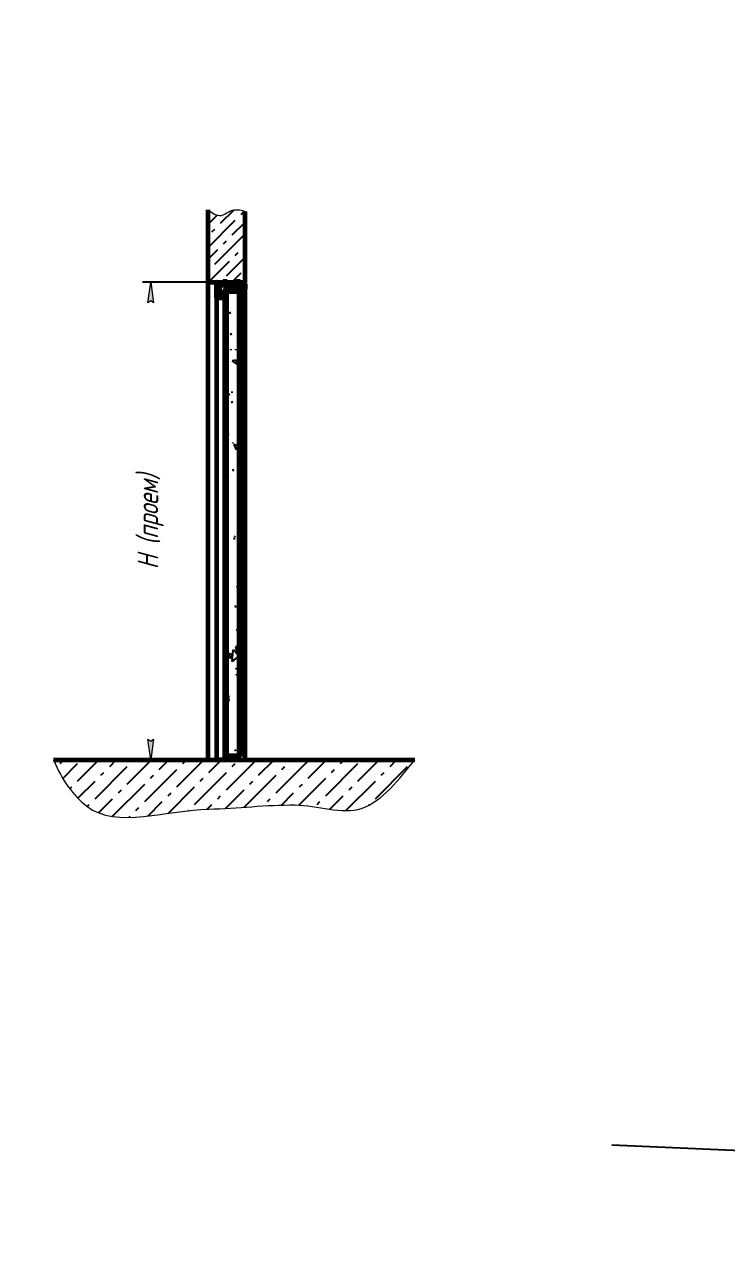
# Model space of a CAD drawing. Header units: millimetres. Extents: x -68 to 2520, y 0 to 297.
# Drawn here: x 1513.8 to 1684, y 0 to 297 of the extents above; entities that cross this region are included whole.
import ezdxf

# ---------------------------------------------------------------- set-up
doc = ezdxf.new("R2010")
doc.units = ezdxf.units.MM
for name, pattern in [('K5LT_BASIC', [0]), ('K5LT_THIN', [0]), ('K5LT_THIN_INCLUDED_TO_HATCHING', [0])]:
    doc.linetypes.add(name, pattern=pattern)
doc.layers.add('Системный слой', color=7, linetype='Continuous')
doc.styles.add('KDIMTEXTSTYLE', font='GOST_AU.SHX', dxfattribs={"width": 0.96, "oblique": 15, "height": 5})
doc.dimstyles.new('KDIMSTYLE (0.04)', dxfattribs={"dimtxt": 5, "dimasz": 1, "dimexe": 2, "dimexo": 0, "dimgap": 1, "dimtad": 1, "dimlfac": 25, "dimtxsty": 'KDIMTEXTSTYLE', "dimsah": 1, "dimcen": 0, "dimdle": 1, "dimadec": 0, "dimazin": 0, "dimtfac": 0.667, "dimtmove": 0, "dimatfit": 3, "dimfxl": 1, "dimtvp": 1, "dimtolj": 1, "dimtzin": 0, "dimarcsym": 0})
doc.dimstyles.new('KDIMSTYLE (0.50)', dxfattribs={"dimtxt": 5, "dimasz": 1, "dimexe": 2, "dimexo": 0, "dimgap": 1, "dimtad": 1, "dimlfac": 2, "dimtxsty": 'KDIMTEXTSTYLE', "dimsah": 1, "dimcen": 0, "dimdle": 1, "dimadec": 0, "dimazin": 0, "dimtfac": 0.667, "dimtmove": 0, "dimatfit": 3, "dimfxl": 1, "dimtvp": 1, "dimtolj": 1, "dimtzin": 0, "dimarcsym": 0})
pattern_1 = [(45, (0, 0), (-2.121320343559642, 2.121320343559643), [])]
pattern_2 = [(135, (0, 0), (-2.121320343559643, -2.121320343559642), [])]

# ---------------------------------------------------------------- blocks, each defined once
blk = doc.blocks.new('KDIMARROW_01')
at = {"layer": 'Системный слой'}
blk.add_hatch(color=0, dxfattribs=at).paths.add_polyline_path([(0, 0), (-5, 0.658262491226197), (-4.5, 5.51091059616309e-16), (-5, -0.6582624912261956)])
at = {"layer": 'Системный слой', "color": 0, "linetype": 'K5LT_THIN', "lineweight": 18}
for p, q in [((-4.5, 5.51091059616309e-16), (-5, 0.658262491226197)), ((-5, 0.658262491226197), (0, 0)), ((0, 0), (-5, -0.6582624912261956)), ((-5, -0.6582624912261956), (-4.5, 5.51091059616309e-16)), ((0, 0), (-1, 0))]:
    blk.add_line(p, q, dxfattribs=at)

msp = doc.modelspace()

# ---------------------------------------------------------------- hatches: boundary and pattern name
at = {"layer": 'Системный слой'}
h = msp.add_hatch(dxfattribs=at)
h.set_pattern_fill('Бетон', angle=45, style=0, pattern_type=0)
h.set_pattern_definition([(45, (0, 0), (-2.82842712474619, 2.82842712474619), [11, -5]), (45, (9.19238815542512, 9.192388155425117), (-2.82842712474619, 2.82842712474619), [1, -15]), (45, (4.242640687119286, 7.071067811865475), (-2.82842712474619, 2.82842712474619), [11, -5]), (45, (13.4350288425444, 16.26345596729059), (-2.82842712474619, 2.82842712474619), [1, -15])])
h.paths.add_polyline_path([(1558.259340221131, 252.1854518928822), (1558.259340221131, 234.6209916047683), (1560.336540221131, 234.620991603149), (1561.628540221131, 234.6209916041595), (1561.947942038071, 234.6209916041018), (1561.947942038071, 234.7488090746616), (1562.01754022112, 234.78899160438), (1562.66354022112, 234.78899160438), (1562.733138404169, 234.7488090746616), (1562.733138404169, 234.6209916039599), (1565.147942038072, 234.6209916035235), (1565.147942038072, 234.7488090746616), (1565.217540221121, 234.78899160438), (1565.86354022112, 234.78899160438), (1565.933138404169, 234.7488090746616), (1565.933138404169, 234.6209916033817), (1567.22054022112, 234.620991603149), (1567.220540221118, 251.7660728664255), (1566.589418708902, 251.967395322681), (1565.964947948549, 252.1050589413179), (1565.347127940058, 252.1790637223363), (1564.735958683432, 252.189409665736), (1564.644483855362, 252.1854518928822), (1564.317994637495, 252.1386791603721), (1563.958825630069, 252.0265179937658), (1563.546373685394, 251.8381752047369), (1563.0213858513, 251.5430503210072), (1562.280590733678, 251.1175348299612), (1561.774250689277, 250.893063658466), (1561.398132784295, 250.7975373990345), (1561.073136431599, 250.7828884061709), (1561.032501124299, 250.7862517706118), (1560.556726754277, 250.8650040532463), (1560.084078035656, 251.0076875577399), (1559.614554968436, 251.2143022840927), (1559.148157552617, 251.4848482323045), (1558.6848857882, 251.8193254023755)])
h = msp.add_hatch(dxfattribs=at)
h.set_pattern_fill('Металл', angle=45, style=0, pattern_type=0)
h.set_pattern_definition(pattern_1)
h.paths.add_polyline_path([(1562.248540221131, 230.908991604393), (1562.248540221131, 232.2809916043929), (1562.220540221131, 232.2809916043929), (1562.220540221131, 230.908991604393), (1562.208824492378, 230.8807073331455), (1562.180540221131, 230.868991604393), (1560.336540221131, 230.868991604393), (1560.308255949883, 230.8807073331455), (1560.296540221131, 230.908991604393), (1560.296540221131, 234.552991604393), (1560.308255949883, 234.5812758756404), (1560.336540221131, 234.5929916043929), (1561.628540221131, 234.5929916043929), (1561.628540221131, 234.6209916043929), (1560.336540221131, 234.6209916043929), (1560.28845696001, 234.6010748655137), (1560.268540221131, 234.552991604393), (1560.268540221131, 230.908991604393), (1560.28845696001, 230.8609083432723), (1560.336540221131, 230.8409916043929), (1562.180540221131, 230.8409916043929), (1562.228623482252, 230.8609083432723)])
h = msp.add_hatch(dxfattribs=at)
h.set_pattern_fill('Металл', angle=45, style=0, pattern_type=0)
h.set_pattern_definition(pattern_1)
h.paths.add_polyline_path([(1560.820540221131, 234.5929916043893), (1560.320540221131, 234.5929916043893), (1560.320540221131, 231.3929916043893), (1560.820540221131, 231.3929916043893)])
h = msp.add_hatch(dxfattribs=at)
h.set_pattern_fill('Металл', angle=135, style=0, pattern_type=0)
h.set_pattern_definition(pattern_2)
h.paths.add_polyline_path([(1561.620540221131, 234.4329916043933), (1561.620540221131, 234.5929916043933), (1561.140540221131, 234.5929916043933), (1561.001884388221, 234.5613916043933), (1560.89061308231, 234.4728326043933), (1560.828702386317, 234.3448050068933), (1560.820540221131, 234.2729916043933), (1560.820540221131, 231.7129916043933), (1560.852140221131, 231.5743357714832), (1560.940699221131, 231.4630644655728), (1561.068726818631, 231.4011537695795), (1561.140540221131, 231.3929916043933), (1561.900540221131, 231.3929916043933), (1562.039196054041, 231.4245916043933), (1562.150467359952, 231.5131506043933), (1562.212378055945, 231.6411782018933), (1562.220540221131, 231.7129916043933), (1562.220540221131, 232.4329916043933), (1562.251740221131, 232.527915573969), (1562.333172221131, 232.5858191954101), (1562.380540221131, 232.5929916043933), (1563.740540221131, 232.5929916043933), (1563.879196054041, 232.6245916043933), (1563.990467359951, 232.7131506043933), (1564.052378055945, 232.8411782018933), (1564.060540221131, 232.9129916043933), (1564.060540221131, 233.3129916043933), (1564.091740221131, 233.407915573969), (1564.173172221131, 233.4658191954101), (1564.220540221131, 233.4729916043933), (1565.260540221131, 233.4729916043933), (1565.355464190706, 233.4417916043933), (1565.413367812148, 233.3603596043933), (1565.420540221131, 233.3129916043933), (1565.420540221131, 232.9129916043933), (1565.452140221131, 232.7743357714832), (1565.540699221131, 232.6630644655728), (1565.668726818631, 232.6011537695795), (1565.740540221131, 232.5929916043933), (1566.900540221131, 232.5929916043933), (1567.039196054041, 232.6245916043933), (1567.150467359952, 232.7131506043933), (1567.212378055945, 232.8411782018933), (1567.220540221131, 232.9129916043933), (1567.220540221131, 234.2729916043933), (1567.188940221131, 234.4116474373034), (1567.100381221131, 234.5229187432138), (1566.972353623631, 234.5848294392071), (1566.900540221131, 234.5929916043933), (1566.420540221131, 234.5929916043933), (1566.420540221131, 234.4329916043933), (1566.900540221131, 234.4329916043933), (1566.995464190706, 234.4017916043933), (1567.053367812148, 234.3203596043933), (1567.060540221131, 234.2729916043933), (1567.060540221131, 232.9129916043933), (1567.029340221131, 232.8180676348177), (1566.947908221131, 232.7601640133765), (1566.900540221131, 232.7529916043933), (1565.740540221131, 232.7529916043933), (1565.645616251555, 232.7841916043933), (1565.587712630114, 232.8656236043933), (1565.580540221131, 232.9129916043933), (1565.580540221131, 233.3129916043933), (1565.548940221131, 233.4516474373034), (1565.460381221131, 233.5629187432138), (1565.332353623631, 233.6248294392071), (1565.260540221131, 233.6329916043933), (1564.220540221131, 233.6329916043933), (1564.081884388221, 233.6013916043933), (1563.97061308231, 233.5128326043933), (1563.908702386317, 233.3848050068933), (1563.900540221131, 233.3129916043933), (1563.900540221131, 232.9129916043933), (1563.869340221131, 232.8180676348177), (1563.787908221131, 232.7601640133765), (1563.740540221131, 232.7529916043933), (1562.380540221131, 232.7529916043933), (1562.241884388221, 232.7213916043933), (1562.13061308231, 232.6328326043933), (1562.068702386317, 232.5048050068933), (1562.060540221131, 232.4329916043933), (1562.060540221131, 231.7129916043933), (1562.029340221131, 231.6180676348177), (1561.947908221131, 231.5601640133765), (1561.900540221131, 231.5529916043933), (1561.140540221131, 231.5529916043933), (1561.045616251555, 231.5841916043933), (1560.987712630114, 231.6656236043933), (1560.980540221131, 231.7129916043933), (1560.980540221131, 234.2729916043933), (1561.011740221131, 234.367915573969), (1561.093172221131, 234.4258191954101), (1561.140540221131, 234.4329916043933)])
h = msp.add_hatch(dxfattribs=at)
h.set_pattern_fill('Металл', angle=45, style=0, pattern_type=0)
h.set_pattern_definition(pattern_1)
h.paths.add_polyline_path([(1565.780540221132, 232.4329916044013), (1562.740540221133, 232.4329916044013), (1562.645616251557, 232.4017916044013), (1562.587712630116, 232.3203596044013), (1562.580540221133, 232.2729916044013), (1562.580540221133, 230.9529916044013), (1562.660540221133, 230.9529916044013), (1562.660540221133, 232.2729916044013), (1562.683971678638, 232.3295601468962), (1562.740540221133, 232.3529916044013), (1565.780540221132, 232.3529916044013), (1565.837108763627, 232.3295601468962), (1565.860540221133, 232.2729916044013), (1565.860540221133, 230.9529916044013), (1565.940540221133, 230.9529916044013), (1565.940540221133, 232.2729916044013), (1565.909340221133, 232.3679155739769), (1565.827908221133, 232.4258191954181)])
h = msp.add_hatch(dxfattribs=at)
h.set_pattern_fill('Металл', angle=135, style=0, pattern_type=0)
h.set_pattern_definition(pattern_2)
h.paths.add_polyline_path([(1562.700540221133, 119.9529916044036), (1562.700540221133, 232.2729916044036), (1562.680540221133, 232.2729916044036), (1562.680540221133, 119.9529916044036)])
h = msp.add_hatch(dxfattribs=at)
h.set_pattern_fill('Песок', angle=40, style=0, pattern_type=0)
h.set_pattern_definition([(40, (7.66044443118978, 6.427876096865393), (-20.56920350996926, 24.5134221798073), [2, -30]), (130, (9.192533317427737, 7.713451316238471), (-24.5134221798073, -20.56920350996926), [2, -30]), (85, (7.66044443118978, 6.427876096865393), (-20.56882517772485, 24.51297130099583), [2.828000068664551, -42.42599868774414]), (59.99999999999999, (9.192533317427737, 7.713451316238471), (-27.71281292110204, 16), [2, -30]), (150, (10.19226386912524, 9.44522345926672), (-16, -27.71281292110204), [2, -30]), (105, (9.192533317427737, 7.713451316238471), (-27.71230319544804, 15.99970570975645), [2.828000068664551, -42.42599868774414]), (80, (16.85297774861752, 14.14132741310386), (-26.09740545482351, 4.601676708173656), [1.5, -25]), (170, (17.11351569518355, 15.61835731746236), (-4.601676708173652, -26.09740545482351), [1.5, -25]), (125, (16.85297774861752, 14.14132741310386), (-26.09694748155999, 4.601595955130849), [2.121000051498413, -35.35499954223633]), (99.99999999999999, (-18.79566591867736, -15.77143634009354), (-15.75692404819533, -2.778370842670881), [1, -15]), (190, (-18.96929776496088, -14.78664805006619), (2.778370842670888, -15.75692404819533), [1, -15]), (145, (-18.79566591867736, -15.77143634009354), (-15.75733021059786, -2.778442460061004), [1.414000034332275, -21.21299934387207]), (70, (1.232568334324387, 14.08832052805517), (-15.03508193257453, 5.472322293210701), [1, -15]), (160, (1.574569151644623, 15.02799693239705), (-5.472322293210702, -15.03508193257453), [1, -15]), (115, (1.232568334324387, 14.08832052805517), (-15.03546948822825, 5.472463351932776), [1.414000034332275, -21.21299934387207]), (85, (0, 0), (-9.351856781683848, 7.8449203141188), [0.300000011920929, -10]), (65, (0, 0), (-2.418447626479752, 6.644630243886747), [0.300000011920929, -10]), (105, (0, 0), (-6.19307471107896, 7.658056256191532), [0.5, -12]), (110, (0, 0), (-7.945928918804033, 1.364629479863953), [0.5, -7])])
h.paths.add_polyline_path([(1565.820540221133, 232.2729916044036), (1562.700540221133, 232.2729916044036), (1562.700540221133, 119.9529916044036), (1565.820540221133, 119.9529916044036)])
h = msp.add_hatch(dxfattribs=at)
h.set_pattern_fill('Металл', angle=135, style=0, pattern_type=0)
h.set_pattern_definition(pattern_2)
h.paths.add_polyline_path([(1565.820540221133, 232.2729916044036), (1565.820540221133, 119.9529916044036), (1565.840540221133, 119.9529916044036), (1565.840540221133, 232.2729916044036)])
h = msp.add_hatch(dxfattribs=at)
h.set_pattern_fill('Металл', angle=45, style=0, pattern_type=0)
h.set_pattern_definition(pattern_1)
h.paths.add_polyline_path([(1560.300540221131, 231.3929916043893), (1560.300540221131, 230.8929916043893), (1562.220540221131, 230.8929916043893), (1562.220540221131, 231.3929916043893)])
h = msp.add_hatch(dxfattribs=at)
h.set_pattern_fill('Бетон', angle=45, style=0, pattern_type=0)
h.set_pattern_definition([(45, (0, 0), (-4.242640687119285, 4.242640687119286), [11, -5]), (45, (9.19238815542512, 9.192388155425117), (-4.242640687119285, 4.242640687119286), [1, -15]), (45, (3.535533905932738, 7.778174593052023), (-4.242640687119285, 4.242640687119286), [11, -5]), (45, (12.72792206135786, 16.97056274847714), (-4.242640687119285, 4.242640687119286), [1, -15])])
h.paths.add_polyline_path([(1528.914504129376, 107.7608455390098), (1529.573819569185, 107.2875906523462), (1530.278510188512, 106.8590980247701), (1531.030706189221, 106.4756577803552), (1531.832928273776, 106.1376131490242), (1532.688197856287, 105.8453754441104), (1533.600191242358, 105.5994450112363), (1534.573461465518, 105.4004413625758), (1535.61376826826, 105.2491479871848), (1536.728589003325, 105.1465816998383), (1537.927949505705, 105.0941053545962), (1539.225861549438, 105.0936226777233), (1540.643017851242, 105.1479430755347), (1542.212427036057, 105.2615428365789), (1543.993207850538, 105.4424218562515), (1546.114058413563, 105.7079121750259), (1548.998647869844, 106.1141568640572), (1552.755214023427, 106.6325591093253), (1554.960385885476, 106.8820261971325), (1556.697040892943, 107.0241878516343), (1558.193513138481, 107.0925135572779), (1558.426624496001, 107.0976518229058), (1560.847322807208, 107.171772106296), (1563.659058379453, 107.3163087220632), (1567.306994091585, 107.5566771617753), (1572.449607353709, 107.8946536940148), (1575.868544318473, 108.0490603809174), (1578.467415184964, 108.0948230121325), (1579.317226553275, 108.0924423970617), (1580.393778348049, 108.0545258935811), (1581.599505484391, 107.954336096513), (1583.001303275105, 107.7822036393259), (1584.780915371438, 107.5121474780988), (1587.228912708012, 107.1220440341784), (1589.164893696453, 106.8663835991029), (1590.529194365824, 106.7511778383909), (1591.672199326095, 106.7173116768266), (1592.680553740832, 106.7501540877471), (1593.591663144283, 106.843309240332), (1594.426143075459, 106.9932224285146), (1595.19692351477, 107.1976500061207), (1595.399674168795, 107.2634502519318), (1596.20200395895, 107.5675701941949), (1597.012205527493, 107.9418497401853), (1597.832869401458, 108.3895802947254), (1598.667302475643, 108.9149494824961), (1599.519840932324, 109.5234296123792), (1600.396364148189, 110.2224143648206), (1601.305193185907, 111.0223294864765), (1602.258793582069, 111.9387324225142), (1603.27736919253, 112.9967300208652), (1604.39767561583, 114.2417657164349), (1605.69985686569, 115.7722111113978), (1607.316007181283, 117.7447874938619), (1608.331951632814, 118.9929916047648), (1567.220540221131, 118.9929916043711), (1566.900540221131, 118.9929916044081), (1565.740540221131, 118.9929916043711), (1565.420540221131, 118.9929916043954), (1565.260540221131, 118.9929916043707), (1564.220540221131, 118.992991604385), (1564.060540221131, 118.9929916043708), (1563.740540221131, 118.9929916043809), (1563.340019955713, 118.9929916043775), (1562.940540221131, 118.992991604374), (1562.380540221131, 118.9929916043708), (1562.380368632078, 118.9929916043692), (1562.248540221131, 118.9929916031494), (1562.180540221131, 118.9929916043675), (1560.336540221131, 118.9929916031494), (1560.268540221131, 118.992991604351), (1520.790381107106, 118.9929916040111), (1521.372230599456, 117.6946893063589), (1521.983841240032, 116.4530623357696), (1522.625213028834, 115.268110692243), (1523.296345965862, 114.1398343757793), (1523.997240051118, 113.0682333863783), (1524.727895284599, 112.0533077240402), (1525.488311666307, 111.0950573887649), (1526.278489196242, 110.1934823805524), (1527.098427874403, 109.3485826994026), (1527.94812770079, 108.5603583453157), (1528.827588675404, 107.8288093182915)])
h = msp.add_hatch(dxfattribs=at)
h.set_pattern_fill('Металл', angle=135, style=0, pattern_type=0)
h.set_pattern_definition(pattern_2)
h.paths.add_polyline_path([(1562.660540221133, 121.2729916044036), (1562.580540221133, 121.2729916044036), (1562.580540221133, 119.9529916044036), (1562.611740221133, 119.858067634828), (1562.693172221132, 119.8001640133868), (1562.740540221133, 119.7929916044036), (1565.780540221132, 119.7929916044036), (1565.875464190708, 119.8241916044036), (1565.933367812149, 119.9056236044036), (1565.940540221133, 119.9529916044036), (1565.940540221133, 121.2729916044036), (1565.860540221133, 121.2729916044036), (1565.860540221133, 119.9529916044036), (1565.837108763627, 119.8964230619087), (1565.780540221132, 119.8729916044036), (1562.740540221133, 119.8729916044036), (1562.683971678638, 119.8964230619087), (1562.660540221133, 119.9529916044036)])

# ---------------------------------------------------------------- linework, layer by layer
at = {"layer": 'Системный слой', "color": 5, "linetype": 'K5LT_BASIC', "lineweight": 60, "true_color": 0x0000ff}
for p, q in [((1558.259340221131, 118.9929916043337), (1558.259340221131, 252.1854518928822)), ((1567.22054022112, 234.620991603149), (1567.220540221118, 251.7660728664255)), ((1561.947942038071, 234.7488090746616), (1562.01754022112, 234.78899160438)), ((1561.947942038071, 234.53299160438), (1561.947942038071, 234.7488090746616)), ((1562.66354022112, 234.78899160438), (1562.01754022112, 234.78899160438)), ((1562.144241129596, 234.5329916043801), (1562.144241129596, 234.7488090746617)), ((1562.536839312645, 234.5329916043801), (1562.536839312645, 234.7488090746617)), ((1562.733138404169, 234.7488090746616), (1562.66354022112, 234.78899160438)), ((1562.733138404169, 234.53299160438), (1562.733138404169, 234.7488090746616)), ((1565.147942038072, 234.7488090746616), (1565.217540221121, 234.78899160438)), ((1565.147942038072, 234.53299160438), (1565.147942038072, 234.7488090746616)), ((1565.86354022112, 234.78899160438), (1565.21754022112, 234.78899160438)), ((1565.344241129596, 234.5329916043801), (1565.344241129596, 234.7488090746617)), ((1565.736839312645, 234.5329916043801), (1565.736839312645, 234.7488090746617)), ((1565.933138404169, 234.7488090746616), (1565.86354022112, 234.78899160438)), ((1565.933138404169, 234.53299160438), (1565.933138404169, 234.7488090746616)), ((1558.259340221131, 234.6209916047683), (1567.22054022112, 234.620991603149)), ((1560.268540221131, 230.9089916031494), (1560.268540221131, 234.552991603149)), ((1560.296540221131, 234.552991603149), (1560.296540221131, 230.9089916031494)), ((1560.320540221131, 231.3929916043893), (1560.320540221124, 234.5929916047879)), ((1560.320540221124, 234.5929916047879), (1560.820540221124, 234.5929916047879)), ((1560.336540221131, 234.620991603149), (1561.628540221131, 234.620991603149)), ((1561.628540221131, 234.592991603149), (1560.336540221131, 234.5929916043929)), ((1560.820540221124, 234.5929916047879), (1560.820540221124, 231.3929916043842)), ((1560.82054022112, 231.712991604371), (1560.82054022112, 234.27299160437)), ((1560.98054022112, 234.27299160437), (1560.98054022112, 231.712991604371)), ((1566.940540221121, 234.2329916043825), (1560.980540221131, 234.2329916043825)), ((1566.94054022112, 233.832991604382), (1560.980540221131, 233.8329916043825)), ((1561.14054022112, 234.5929916043699), (1561.62054022112, 234.5929916043699)), ((1561.62054022112, 234.43299160437), (1561.140540221131, 234.4329916043933)), ((1561.140540221131, 234.2329916043841), (1561.140540221131, 234.4329916043933)), ((1561.62054022112, 234.5929916043699), (1561.62054022112, 234.43299160437)), ((1561.62054022112, 234.43299160437), (1566.42054022112, 234.4329916043704)), ((1561.628540221131, 234.620991603149), (1561.628540221131, 234.592991603149)), ((1561.628540221131, 234.5929916043929), (1561.628540221131, 234.4329916043841)), ((1561.947942038071, 234.53299160438), (1562.144241129596, 234.5329916043801)), ((1562.036540221121, 234.4329916043841), (1562.036540221121, 234.5329916043841)), ((1562.06054022112, 231.7129916043711), (1562.06054022112, 232.4329916043708)), ((1562.14054022112, 233.8329916043825), (1562.14054022112, 233.7129916043801)), ((1562.14054022112, 233.7129916043801), (1562.20054022112, 233.65299160438)), ((1562.54054022112, 233.7129916043801), (1562.14054022112, 233.7129916043801)), ((1562.1405442685, 233.8329916043822), (1562.54053617374, 233.8329916043822)), ((1562.144241129596, 234.5329916043801), (1562.536839312645, 234.5329916043801)), ((1562.48054022112, 233.65299160438), (1562.20054022112, 233.65299160438)), ((1562.22054022112, 232.4329916043708), (1562.22054022112, 231.7129916043711)), ((1562.220540221131, 230.9089916031494), (1562.220540221131, 232.2809916031493)), ((1562.220540221131, 232.2809916031493), (1562.248540221131, 232.2809916031493)), ((1562.248540221131, 232.2809916031493), (1562.248540221131, 230.9089916031494)), ((1562.28509548737, 234.5329916043841), (1562.321492510797, 234.4329916043841)), ((1562.359587931444, 234.5329916043841), (1562.395984954871, 234.4329916043841)), ((1562.38054022112, 232.7529916043707), (1563.74054022112, 232.7529916043708)), ((1563.740540221119, 232.5929916043841), (1562.380540221131, 232.5929916043933)), ((1562.400540221133, 119.7929916044034), (1562.400540221133, 232.4329916044034)), ((1562.400540221133, 232.4329916044034), (1562.401370024829, 232.4329916044034)), ((1562.482213013909, 232.4329916044034), (1562.401370024829, 232.4329916044034)), ((1562.557093662487, 232.2264381630487), (1562.447403136143, 232.3361286893933)), ((1562.54054022112, 233.7129916043801), (1562.48054022112, 233.65299160438)), ((1562.500540221132, 232.4329916044034), (1562.482213013909, 232.4329916044034)), ((1562.500540221132, 232.4329916044034), (1562.521976156527, 232.4329916044034)), ((1562.500540221132, 232.3963507481618), (1562.500540221132, 232.4329916044034)), ((1562.585228606868, 232.3114403036578), (1562.503971678638, 232.3926972318881)), ((1562.660540221133, 232.4329916044034), (1562.521976156527, 232.4329916044034)), ((1562.536839312645, 234.5329916043801), (1562.733138404169, 234.53299160438)), ((1562.54054022112, 233.8329916043825), (1562.54054022112, 233.7129916043801)), ((1562.580525119992, 230.9528536205538), (1562.580525119992, 232.1698696205538)), ((1562.580540221133, 230.9529916044013), (1562.580540221133, 232.2729916044013)), ((1562.64454022112, 234.4329916043841), (1562.64454022112, 234.5329916043841)), ((1562.740540221133, 232.4329916044013), (1562.660540221133, 232.4329916044034)), ((1562.660540221133, 232.2729916044013), (1562.660540221133, 230.9529916044013)), ((1562.680540221133, 232.2729916044036), (1562.700540221133, 232.2729916044036)), ((1562.680540221133, 119.9529916044036), (1562.680540221133, 232.2729916044036)), ((1565.820540221133, 232.2729916044036), (1562.700540221133, 232.2729916044036)), ((1562.700540221133, 119.9529916044036), (1562.700540221133, 232.2729916044036)), ((1562.700540221133, 232.2729916044036), (1562.700540221133, 119.9529916044036)), ((1562.740540221135, 232.4329916043597), (1565.780540221133, 232.4329916044034)), ((1565.780540221132, 232.3529916044013), (1562.740540221133, 232.3529916044013)), ((1562.94054022113, 232.5129916043893), (1562.940540221119, 232.592991604384)), ((1562.940540221119, 232.592991604384), (1563.740540221119, 232.5929916043841)), ((1563.74054022113, 232.5129916043893), (1562.94054022113, 232.5129916043893)), ((1562.94054022113, 232.5129916043893), (1562.940540221119, 232.4329916044013)), ((1563.740540221119, 232.5929916043841), (1563.74054022113, 232.5129916043893)), ((1563.74054022113, 232.5129916043893), (1563.740540221119, 232.4329916044013)), ((1563.90054022112, 232.9129916043708), (1563.90054022112, 233.3129916043706)), ((1564.06054022112, 233.3129916043707), (1564.06054022112, 232.9129916043708)), ((1564.06054022112, 232.4329916044013), (1564.06054022112, 232.9129916043708)), ((1564.22054022112, 233.6329916043706), (1565.26054022112, 233.6329916043706)), ((1565.260540221131, 233.4729916043933), (1564.220540221131, 233.4729916043933)), ((1564.280540221132, 232.5129916043668), (1564.280540221132, 232.4329916043668)), ((1564.660540221132, 232.5129916043668), (1564.280540221132, 232.5129916043668)), ((1565.040540221132, 232.5129916043668), (1564.660540221132, 232.5129916043668)), ((1564.660540221132, 232.5129916043668), (1564.660540221132, 232.4329916043668)), ((1565.040540221132, 232.5129916043668), (1565.040540221132, 232.4329916043668)), ((1565.147942038072, 234.53299160438), (1565.344241129596, 234.5329916043801)), ((1565.23654022112, 234.4329916043841), (1565.23654022112, 234.5329916043841)), ((1565.34054022112, 233.8329916043825), (1565.34054022112, 233.7129916043801)), ((1565.34054022112, 233.7129916043801), (1565.40054022112, 233.65299160438)), ((1565.74054022112, 233.7129916043801), (1565.34054022112, 233.7129916043801)), ((1565.3405442685, 233.8329916043822), (1565.74053617374, 233.8329916043822)), ((1565.344241129596, 234.5329916043801), (1565.736839312645, 234.5329916043801)), ((1565.68054022112, 233.65299160438), (1565.40054022112, 233.65299160438)), ((1565.42054022112, 232.9129916043709), (1565.42054022112, 233.3129916043708)), ((1565.42054022112, 232.4329916044013), (1565.42054022112, 232.9129916043709)), ((1565.48509548737, 234.5329916043841), (1565.521492510797, 234.4329916043841)), ((1565.559587931444, 234.5329916043841), (1565.595984954871, 234.4329916043841)), ((1565.58054022112, 233.3129916043708), (1565.58054022112, 232.9129916043709)), ((1565.74054022112, 233.7129916043801), (1565.68054022112, 233.65299160438)), ((1565.736839312645, 234.5329916043801), (1565.93313840417, 234.53299160438)), ((1565.74054022112, 233.8329916043825), (1565.74054022112, 233.7129916043801)), ((1565.74054022112, 232.752991604371), (1566.90054022112, 232.7529916043712)), ((1566.900540221131, 232.5929916043933), (1565.740540221131, 232.5929916043933)), ((1565.780540221132, 232.4329916044013), (1565.860540221131, 232.4329916043683)), ((1565.820540221133, 119.9529916044036), (1565.820540221133, 232.2729916044036)), ((1565.840540221133, 232.2729916044036), (1565.820540221133, 232.2729916044036)), ((1565.820540221133, 232.2729916044036), (1565.820540221133, 119.9529916044036)), ((1565.840540221133, 232.2729916044036), (1565.840540221133, 119.9529916044036)), ((1565.84454022112, 234.4329916043841), (1565.84454022112, 234.5329916043841)), ((1565.860540221131, 232.4329916043683), (1565.940540221131, 232.4329916043686)), ((1565.860540221133, 230.9529916044034), (1565.860540221133, 232.2729916044034)), ((1565.940540221131, 232.4329916043686), (1566.120540221131, 232.4329916043686)), ((1565.940540221133, 232.2729916044013), (1565.940540221131, 232.4329916043686)), ((1565.940540221133, 232.2729916044034), (1565.940540221133, 230.9529916044034)), ((1566.120540221131, 232.4329916043686), (1566.120540221131, 119.7929916043686)), ((1566.42054022112, 234.5929916043704), (1566.90054022112, 234.5929916043704)), ((1566.42054022112, 234.4329916043704), (1566.42054022112, 234.5929916043704)), ((1566.900540221131, 234.4329916043933), (1566.42054022112, 234.4329916043704)), ((1566.740540221131, 234.2329916043841), (1566.740540221131, 234.4329916043841)), ((1566.940540221121, 233.9929916043825), (1566.940540221121, 234.2329916043825)), ((1566.94054022112, 233.832991604382), (1566.940540221121, 233.9929916043825)), ((1566.94054022112, 233.4329916043819), (1566.94054022112, 233.832991604382)), ((1566.94054022112, 232.7580722705228), (1566.94054022112, 233.432991604382)), ((1567.06054022112, 232.9129916043711), (1567.06054022112, 234.2729916043706)), ((1567.22054022112, 234.2729916043706), (1567.22054022112, 232.9129916043711)), ((1567.220540221131, 118.9929916043711), (1567.22054022112, 232.9129916043711)), ((1560.268540221131, 230.9089916031494), (1560.268540221131, 118.9929916031494)), ((1560.300540221131, 230.8929916043893), (1560.30054022112, 231.3929916043842)), ((1560.30054022112, 231.3929916043842), (1562.22054022112, 231.3929916043844)), ((1562.220540221131, 230.8929916043893), (1560.300540221131, 230.8929916043893)), ((1560.300540221131, 230.8929916043893), (1560.300540221121, 230.8915560086403)), ((1560.820540221124, 231.3929916043842), (1560.320540221131, 231.3929916043893)), ((1560.336540221131, 230.8689916031494), (1562.180540221131, 230.8689916031494)), ((1562.180540221131, 230.8409916043929), (1560.336540221131, 230.8409916043929)), ((1560.336540221131, 230.8409916043929), (1562.180540221131, 230.8409916043929)), ((1561.14054022112, 231.5529916043711), (1561.90054022112, 231.5529916043711)), ((1561.900540221131, 231.3929916043933), (1561.140540221131, 231.3929916043933)), ((1562.22054022112, 231.3929916043844), (1562.220540221131, 230.8929916043893)), ((1562.248540221131, 230.9089916031494), (1562.248540221131, 118.9929916031494)), ((1562.580525119992, 230.9528536205538), (1562.580525119992, 121.273129588253)), ((1562.580525119992, 230.9528536205538), (1562.660525119993, 230.9528536205538)), ((1562.660540221133, 230.9529916044013), (1562.580540221133, 230.9529916044013)), ((1562.660525119993, 230.9528536205538), (1562.660525119993, 230.9529916044013)), ((1562.660525119993, 230.9528536205538), (1562.660525119993, 121.273129588253)), ((1565.940540221133, 230.9529916044034), (1565.860540221133, 230.9529916044034)), ((1565.860540221133, 121.2729916044034), (1565.860540221133, 230.9529916044034)), ((1565.940540221133, 121.2729916044034), (1565.940540221133, 230.9529916044034)), ((1566.120540221131, 226.1929916043598), (1567.140540221135, 226.1929916043598)), ((1566.120540221131, 226.1129916043599), (1567.220540221135, 226.1129916043598)), ((1567.140540221135, 226.1929916043598), (1567.220540221135, 226.1129916043598)), ((1567.220540221135, 222.5929916043598), (1567.220540221135, 226.1129916043598)), ((1566.120540221131, 222.5929916043598), (1567.220540221135, 222.5929916043598)), ((1566.120540221131, 222.5929916043598), (1567.220540221135, 222.5929916043598)), ((1567.220540221135, 218.2729916043598), (1567.220540221135, 222.5929916043598)), ((1566.120540221131, 218.2729916043598), (1567.220540221135, 218.2729916043598)), ((1566.120540221131, 218.1929916043598), (1567.140540221135, 218.1929916043598)), ((1567.140540221135, 218.1929916043598), (1567.220540221135, 218.2729916043598)), ((1566.120540221131, 131.39299160436), (1567.140540221135, 131.39299160436)), ((1566.120540221131, 131.31299160436), (1567.220540221135, 131.31299160436)), ((1567.140540221135, 131.39299160436), (1567.220540221135, 131.31299160436)), ((1567.220540221135, 127.79299160436), (1567.220540221135, 131.31299160436)), ((1566.120540221131, 127.792991604263), (1567.220540221135, 127.79299160436)), ((1566.120540221131, 127.792991604263), (1567.220540221135, 127.79299160436)), ((1567.220540221136, 123.472991604263), (1567.220540221135, 127.79299160436)), ((1566.120540221131, 123.472991604263), (1567.220540221136, 123.472991604263)), ((1566.120540221131, 123.392991604263), (1567.140540221136, 123.392991604263)), ((1567.140540221136, 123.392991604263), (1567.220540221136, 123.472991604263)), ((1520.790381107106, 118.9929916040111), (1608.331951632814, 118.9929916047648)), ((1560.336540221131, 118.9929916031494), (1560.268540221131, 118.9929916031494)), ((1562.180540221131, 118.9929916031494), (1560.336540221131, 118.9929916031494)), ((1562.248540221131, 118.9929916031494), (1562.180540221131, 118.9929916031494)), ((1562.248540221131, 118.9929916031494), (1562.380540221131, 118.9929916043708)), ((1562.380540221131, 118.9929916043708), (1562.940540221131, 118.992991604384)), ((1562.401370024829, 119.7929916044034), (1562.400540221133, 119.7929916044034)), ((1562.401370024829, 119.7929916044034), (1562.482213013909, 119.7929916044034)), ((1562.447403136143, 119.8898545194135), (1562.557093662487, 119.9995450457581)), ((1562.482213013909, 119.7929916044034), (1562.500540221132, 119.7929916044034)), ((1562.500540221132, 119.7929916044034), (1562.500540221132, 119.829632460645)), ((1562.500540221132, 119.7929916044034), (1562.521976156527, 119.7929916044034)), ((1562.503971678638, 119.8332859769187), (1562.585228606868, 119.9145429051486)), ((1562.660540221133, 119.7929916044034), (1562.521976156527, 119.7929916044034)), ((1562.660525119993, 121.273129588253), (1562.580525119992, 121.273129588253)), ((1562.580525119992, 120.056113588253), (1562.580525119992, 121.273129588253)), ((1562.580540221133, 121.2729916044036), (1562.660540221133, 121.2729916044036)), ((1562.580540221133, 119.9529916044036), (1562.580540221133, 121.2729916044036)), ((1562.660525119993, 121.2729916044036), (1562.660525119993, 121.273129588253)), ((1562.660540221133, 121.2729916044036), (1562.660540221133, 119.9529916044036)), ((1562.660540221133, 119.7929916044034), (1562.740536482403, 119.7929916044034)), ((1562.680540221133, 119.9529916044036), (1562.700540221133, 119.9529916044036)), ((1565.820540221133, 119.9529916044036), (1562.700540221133, 119.9529916044036)), ((1562.740540221133, 119.8729916044036), (1565.780540221132, 119.8729916044036)), ((1565.780540221132, 119.7929916044034), (1562.740540221135, 119.7929916043597)), ((1562.940540221131, 119.7929916044034), (1562.940540221131, 118.992991604384)), ((1563.740540221131, 118.9929916043709), (1562.940540221131, 118.992991604384)), ((1563.740540221131, 119.7929916044034), (1563.740540221131, 118.9929916043709)), ((1563.740540221131, 118.9929916043709), (1564.060540221131, 118.9929916043708)), ((1564.060540221131, 118.9929916043708), (1564.060540221131, 119.7929916044034)), ((1564.060540221131, 118.9929916043708), (1564.220540221131, 118.9929916043706)), ((1564.220540221131, 118.9929916043706), (1565.260540221131, 118.9929916043707)), ((1565.260540221131, 118.9929916043707), (1565.420540221131, 118.9929916043709)), ((1565.420540221131, 118.9929916043709), (1565.420540221131, 119.7929916044034)), ((1565.420540221131, 118.9929916043709), (1565.740540221131, 118.9929916043711)), ((1565.740540221131, 118.9929916043711), (1566.900540221131, 118.9929916043705)), ((1565.860540221131, 119.7929916043683), (1565.780540221132, 119.7929916044034)), ((1565.840540221133, 119.9529916044036), (1565.820540221133, 119.9529916044036)), ((1565.860540221133, 121.2729916044034), (1565.940540221133, 121.2729916044034)), ((1565.860540221133, 119.9529916044034), (1565.860540221133, 121.2729916044034)), ((1565.860540221131, 119.7929916043683), (1565.940540221131, 119.7929916043686)), ((1565.940540221133, 121.2729916044034), (1565.940540221133, 119.9529916044034)), ((1565.940540221131, 119.7929916043686), (1565.940540221133, 119.9529916044034)), ((1566.120540221131, 119.7929916043686), (1565.940540221131, 119.7929916043686)), ((1566.900540221131, 118.9929916043705), (1567.220540221131, 118.9929916043711))]:
    msp.add_line(p, q, dxfattribs=at)
at = {"layer": 'Системный слой', "color": 7, "linetype": 'K5LT_THIN', "lineweight": 18}
for p, q in [((1562.17301617374, 233.8329916043825), (1562.17301617374, 233.7129916043801)), ((1562.17301617374, 233.7129916043801), (1562.173016167005, 233.6805156584953)), ((1562.5080642685, 233.8329916043825), (1562.5080642685, 233.7129916043801)), ((1562.5080642685, 233.7129916043801), (1562.508064275235, 233.6805156584953)), ((1565.37301617374, 233.8329916043825), (1565.37301617374, 233.7129916043801)), ((1565.37301617374, 233.7129916043801), (1565.373016167005, 233.6805156584953)), ((1565.7080642685, 233.8329916043825), (1565.7080642685, 233.7129916043801)), ((1565.7080642685, 233.7129916043801), (1565.708064275235, 233.6805156584953))]:
    msp.add_line(p, q, dxfattribs=at)
at = {"layer": 'Системный слой', "color": 5, "linetype": 'K5LT_BASIC', "lineweight": 60, "true_color": 0x0000ff}
for centre, radius, start, end in [((1560.336540221131, 234.552991604393), 0.068, 90, 180), ((1560.336540221131, 234.552991604393), 0.04, 90, 180), ((1561.140540221131, 234.2729916043933), 0.32, 89.99999999999997, 180), ((1561.140540221131, 231.7129916043933), 0.32, 180, 270), ((1561.140540221131, 234.2729916043933), 0.16, 90, 180), ((1561.140540221131, 231.7129916043933), 0.16, 180, 270), ((1561.900540221131, 231.7129916043933), 0.16, 269.9999999999999, 0), ((1561.900540221131, 231.7129916043933), 0.32, 270, 0), ((1562.380540221131, 232.4329916043933), 0.32, 90, 180), ((1562.380540221131, 232.4329916043933), 0.16, 90, 180), ((1562.560540221133, 232.4492657743831), 0.16, 185.8378535712488, 224.9999999999999), ((1562.560540221133, 232.4492657743831), 0.08, 191.7374399027943, 225.0000000000003), ((1562.660540221133, 232.5129916044034), 0.16, 209.999999999998, 250.673704668643), ((1562.500525119993, 232.1698696205538), 0.08, 0, 45.00000000000016), ((1562.740540221133, 232.2729916044013), 0.16, 90, 180), ((1562.740540221133, 232.2729916044013), 0.08, 90, 180), ((1563.740540221131, 232.9129916043933), 0.16, 270, 0), ((1563.740540221131, 232.9129916043933), 0.32, 270, 0), ((1564.220540221131, 233.3129916043933), 0.32, 90, 180), ((1564.220540221131, 233.3129916043933), 0.16, 90, 180), ((1565.260540221131, 233.3129916043933), 0.32, 0, 89.9999999999999), ((1565.260540221131, 233.3129916043933), 0.16, 0, 90), ((1565.740540221131, 232.9129916043933), 0.32, 180, 270), ((1565.740540221131, 232.9129916043933), 0.16, 180, 270), ((1565.780540221132, 232.2729916044013), 0.16, 0, 90), ((1565.780540221132, 232.2729916044013), 0.08, 0, 90), ((1566.900540221131, 234.2729916043933), 0.32, 0, 90), ((1566.900540221131, 234.2729916043933), 0.16, 0, 90), ((1566.900540221131, 232.9129916043933), 0.32, 269.9999999999998, 0), ((1566.900540221131, 232.9129916043933), 0.16, 269.9999999999996, 0), ((1560.336540221131, 230.908991604393), 0.068, 180, 270), ((1560.336540221131, 230.908991604393), 0.04, 180, 270), ((1562.180540221131, 230.908991604393), 0.068, 270, 0), ((1562.180540221131, 230.908991604393), 0.04, 270, 0), ((1562.560540221133, 119.7767174344237), 0.16, 134.9999999999998, 174.162146428747), ((1562.560540221133, 119.7767174344237), 0.08, 135.0000000000045, 168.2625600971973), ((1562.660540221133, 119.7129916044034), 0.16, 109.3262951990586, 150), ((1562.500525119993, 120.056113588253), 0.08, 315.0000000000045, 0), ((1562.740540221133, 119.9529916044036), 0.16, 180, 270), ((1562.740540221133, 119.9529916044036), 0.08, 180, 270), ((1565.780540221132, 119.9529916044036), 0.16, 270, 0), ((1565.780540221132, 119.9529916044036), 0.08, 270, 0)]:
    msp.add_arc(centre, radius, start, end, dxfattribs=at)
at = {"layer": 'Системный слой', "color": 7, "linetype": 'K5LT_THIN_INCLUDED_TO_HATCHING', "lineweight": 18}
for points, knots in [([(1558.259340221131, 252.1854518928822), (1559.165441861863, 251.3450487575385), (1560.089828829586, 250.8786487167817), (1561.032501124299, 250.7862517706118), (1562.208059302929, 250.6710282869477), (1563.398428041922, 252.1216515421939), (1564.644483855362, 252.1854518928822), (1565.484073225231, 252.2284404136643), (1566.342758680483, 252.0886474048455), (1567.220540221118, 251.7660728664255)], [0, 0, 0, 0, 1, 1, 1, 2, 2, 2, 3, 3, 3, 3]), ([(1520.790381107106, 118.9929916040111), (1522.88760425676, 114.0857384048327), (1525.595645264183, 110.3416897164989), (1528.914504129376, 107.7608455390098), (1535.981983167843, 102.264961903447), (1548.594316222508, 106.9153780787071), (1558.426624496001, 107.0976518229058), (1565.392701012782, 107.2267906592573), (1572.354456682683, 108.1509448446412), (1579.317226553275, 108.0924423970617), (1584.678495477965, 108.0473960491204), (1590.703259979162, 105.6768656453891), (1595.399674168795, 107.2634502519318), (1600.49138821929, 108.9835785896889), (1604.522207224122, 114.3357438639118), (1608.331951632814, 118.9929916047648)], [0, 0, 0, 0, 1, 1, 1, 2, 2, 2, 3, 3, 3, 4, 4, 4, 5, 5, 5, 5])]:
    msp.add_open_spline(points, degree=3, knots=knots, dxfattribs=at)
at = {"layer": 'Системный слой', "color": 5, "linetype": 'K5LT_BASIC', "lineweight": 60, "true_color": 0x0000ff}
for points, knots in [([(1562.144241129596, 234.7488090746617), (1562.131705553574, 234.7560464889359), (1562.115156483462, 234.764246766266), (1562.093482189864, 234.7718700040479), (1562.080583934352, 234.7753718923211), (1562.06748679798, 234.7777935499223), (1562.055393502267, 234.7790472614561), (1562.043661318884, 234.7793045827001), (1562.030724680014, 234.7785828902184), (1562.016527583609, 234.7764991823601), (1561.999355063559, 234.7722189214553), (1561.976379892676, 234.7639807671454), (1561.958814642748, 234.7550863500278), (1561.947942038071, 234.7488090746616)], [0, 0, 0, 0, 2.750356140214289, 3.588043763894958, 4.637307583790681, 5.492849219393949, 6.35907938572876, 7.188000814862873, 7.964308249569197, 9.085494098051214, 10.1877144292213, 11.61111218458723, 14, 14, 14, 14]), ([(1562.536839312645, 234.7488090746617), (1562.523440843187, 234.7526768775426), (1562.50111829479, 234.7586296508118), (1562.467883516539, 234.7660622570145), (1562.438305565877, 234.771464889555), (1562.413577434965, 234.774821761838), (1562.391490759137, 234.7770793734443), (1562.371213574159, 234.7785462335619), (1562.347314451893, 234.7792946216214), (1562.32441567427, 234.7790953136264), (1562.29902959618, 234.7779188217269), (1562.270980544081, 234.77537053016), (1562.233704143853, 234.7701218327376), (1562.191367743565, 234.7616127748666), (1562.159672478625, 234.7532637030608), (1562.144241129596, 234.7488090746617)], [0, 0, 0, 0, 1.67981625950933, 2.780687487256289, 4.100621444451881, 5.299780095761384, 5.785161389545292, 6.773961859515345, 7.746893311297322, 8.663193422863785, 9.530450662010937, 10.80659157177636, 12.05516694941351, 14.06256115288092, 16, 16, 16, 16]), ([(1562.733138404169, 234.7488090746616), (1562.720602828147, 234.7560464889358), (1562.704053758035, 234.764246766266), (1562.682379464438, 234.7718700040479), (1562.669481208926, 234.7753718923211), (1562.656384072553, 234.7777935499223), (1562.644290776841, 234.7790472614561), (1562.632558593458, 234.7793045827001), (1562.619621954588, 234.7785828902184), (1562.605424858183, 234.7764991823601), (1562.588252338132, 234.7722189214553), (1562.56527716725, 234.7639807671454), (1562.547711917321, 234.7550863500279), (1562.536839312645, 234.7488090746617)], [0, 0, 0, 0, 2.750356140215291, 3.588043763896242, 4.637307583792233, 5.492849219395668, 6.359079385730583, 7.188000814864705, 7.964308249570964, 9.085494098052791, 10.18771442922266, 11.61111218458817, 14, 14, 14, 14]), ([(1565.344241129596, 234.7488090746617), (1565.331705553574, 234.7560464889359), (1565.315156483462, 234.764246766266), (1565.293482189864, 234.7718700040479), (1565.280583934353, 234.7753718923211), (1565.26748679798, 234.7777935499223), (1565.255393502267, 234.7790472614561), (1565.243661318884, 234.7793045827), (1565.230724680014, 234.7785828902184), (1565.216527583609, 234.7764991823601), (1565.199355063558, 234.7722189214553), (1565.176379892676, 234.7639807671454), (1565.158814642748, 234.7550863500278), (1565.147942038072, 234.7488090746616)], [0, 0, 0, 0, 2.750356140214295, 3.588043763894968, 4.637307583790684, 5.492849219393948, 6.359079385728758, 7.188000814862869, 7.964308249569195, 9.085494098051207, 10.1877144292213, 11.61111218458722, 14, 14, 14, 14]), ([(1565.736839312645, 234.7488090746617), (1565.723440843187, 234.7526768775426), (1565.70111829479, 234.7586296508118), (1565.667883516538, 234.7660622570145), (1565.638305565877, 234.771464889555), (1565.613577434965, 234.7748217618379), (1565.591490759137, 234.7770793734443), (1565.571213574159, 234.7785462335619), (1565.547314451893, 234.7792946216214), (1565.52441567427, 234.7790953136264), (1565.49902959618, 234.7779188217269), (1565.470980544081, 234.77537053016), (1565.433704143853, 234.7701218327376), (1565.391367743566, 234.7616127748666), (1565.359672478625, 234.7532637030608), (1565.344241129596, 234.7488090746617)], [0, 0, 0, 0, 1.67981625950933, 2.780687487256289, 4.100621444451881, 5.299780095761384, 5.785161389545292, 6.773961859515345, 7.746893311297322, 8.663193422863785, 9.530450662010937, 10.80659157177636, 12.05516694941351, 14.06256115288092, 16, 16, 16, 16]), ([(1565.933138404169, 234.7488090746616), (1565.920602828147, 234.7560464889358), (1565.904053758035, 234.764246766266), (1565.882379464438, 234.7718700040479), (1565.869481208926, 234.7753718923211), (1565.856384072553, 234.7777935499223), (1565.844290776841, 234.7790472614561), (1565.832558593458, 234.7793045827001), (1565.819621954588, 234.7785828902184), (1565.805424858183, 234.7764991823601), (1565.788252338132, 234.7722189214553), (1565.76527716725, 234.7639807671454), (1565.747711917321, 234.7550863500279), (1565.736839312645, 234.7488090746617)], [0, 0, 0, 0, 2.750356140215296, 3.588043763896244, 4.637307583792244, 5.492849219395671, 6.359079385730582, 7.188000814864704, 7.964308249570963, 9.085494098052797, 10.18771442922266, 11.61111218458817, 14, 14, 14, 14])]:
    msp.add_open_spline(points, degree=3, knots=knots, dxfattribs=at)

# ---------------------------------------------------------------- dimensions: what is measured, and where the dimension line sits
at = {"layer": 'Системный слой', "color": 7}
msp.add_linear_dim(base=(1544.360374442631, 234.6209916047683), p1=(1553.139121179187, 118.9929916042896), p2=(1558.259340221131, 234.6209916047683), angle=90, location=(1544.360374442631, 176.6209916047683), text='\\H5.0;\\W0.965;\\Q15;\\Q15;Н (проем)\\H5.0;\\W0.965;\\Q15;', dimstyle='KDIMSTYLE (0.04)', override={"dimexo": 0, "dimblk1": 'KDIMARROW_01', "dimblk2": 'KDIMARROW_01', "dimse1": 0, "dimse2": 0, "dimclrt": 7, "dimtolj": 1}, dxfattribs=at).render()
msp.add_radius_dim(center=(1192.463981439495, 46.80853255204909), radius=615.6196699372803, location=(1785.476075245416, 19.95766410494693), text='\\H5.0;\\W0.965;\\Q15;R\\H5.0;\\W0.965;\\Q15;\\Q15; раскрытия', dimstyle='KDIMSTYLE (0.50)', override={"dimblk2": 'KDIMARROW_01', "dimclrt": 7, "dimtofl": 0, "dimtolj": 1}, dxfattribs=at).render()

doc.saveas('drawing.dxf')
